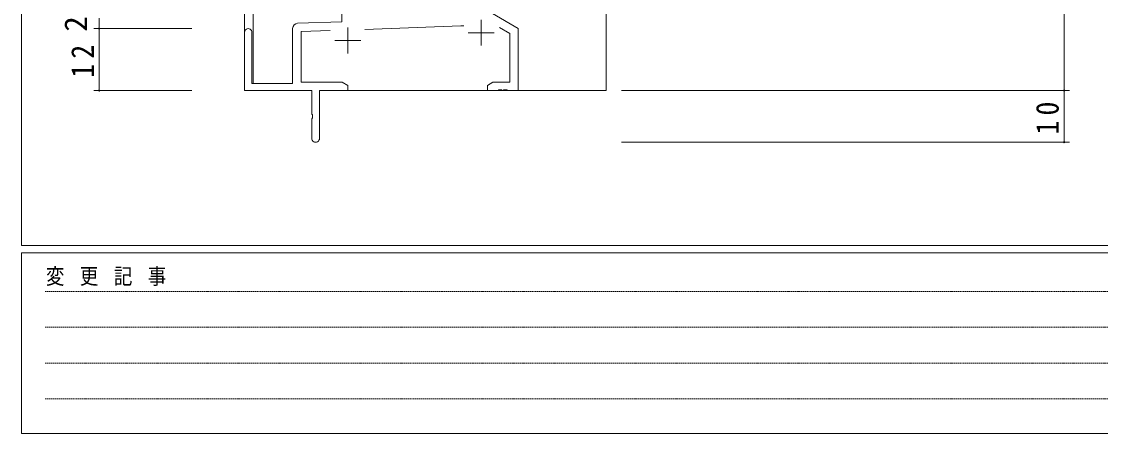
# Model space of a CAD drawing. Units: millimetres on the paper. Extents: x -397 to 397, y -282 to 282.
# Drawn here: x -393.9 to -185, y -282.1 to -202.3 of the extents above; entities that cross this region are included whole.
import ezdxf
from ezdxf.enums import TextEntityAlignment as Align

# ---------------------------------------------------------------- set-up
doc = ezdxf.new("R2010")
doc.units = ezdxf.units.MM
doc.linetypes.add('USER1', pattern=[0.375, 0.25, -0.125])
for name, color, linetype, lineweight in [('0-1_YKK_ZWAK', 7, 'Continuous', 18), ('0-3_YKK_D', 6, 'Continuous', 18), ('0-4_YKK_11', 7, 'Continuous', 18), ('0-5_YKK_12', 2, 'Continuous', 18)]:
    doc.layers.add(name, color=color, linetype=linetype, lineweight=lineweight)
doc.styles.add('ＭＳ ゴシック', font='')
doc.styles.get('ＭＳ ゴシック').set_extended_font_data('MS Gothic')

msp = doc.modelspace()

# ---------------------------------------------------------------- linework, layer by layer
at = {"layer": '0-1_YKK_ZWAK'}
for p, q in [((-393.908, -245.688), (-393.908, 279.312)), ((376.092, -245.688), (-393.908, -245.688)), ((-393.908, -282.088), (-393.908, -247.088)), ((338.292, -247.088), (-393.908, -247.088)), ((-393.908, -282.088), (338.292, -282.088))]:
    msp.add_line(p, q, dxfattribs=at)
at = {"layer": '0-1_YKK_ZWAK', "linetype": 'USER1'}
for p, q in [((-389.31, -254.6), (-141.117, -254.6)), ((-389.31, -261.529), (-141.117, -261.529)), ((-389.31, -268.457), (-141.117, -268.457)), ((-389.31, -275.386), (-141.117, -275.386))]:
    msp.add_line(p, q, dxfattribs=at)
at = {"layer": '0-3_YKK_D'}
for p, q in [((-192.023, -160.688), (-192.023, -215.688)), ((-378.908, -203.688), (-378.908, -201.688)), ((-360.92, -203.688), (-379.908, -203.688)), ((-360.92, -203.688), (-379.908, -203.688)), ((-378.908, -203.688), (-378.908, -215.688)), ((-360.92, -215.688), (-379.908, -215.688)), ((-277.72, -215.688), (-191.023, -215.688)), ((-277.72, -215.688), (-191.023, -215.688)), ((-192.023, -215.688), (-192.023, -225.688)), ((-277.72, -225.688), (-191.023, -225.688))]:
    msp.add_line(p, q, dxfattribs=at)
for centre, start, end in [((-378.908, -203.688), 90, 270), ((-378.908, -203.688), 90, 270), ((-378.908, -203.688), 270, 90), ((-378.908, -203.688), 270, 90), ((-378.908, -215.688), 90, 270), ((-378.908, -215.688), 270, 90), ((-192.023, -215.688), 90, 270), ((-192.023, -215.688), 90, 270), ((-192.023, -215.688), 270, 90), ((-192.023, -215.688), 270, 90), ((-192.023, -225.688), 90, 270), ((-192.023, -225.688), 270, 90)]:
    msp.add_arc(centre, 0.106, start, end, dxfattribs=at)
at = {"layer": '0-4_YKK_11'}
for p, q in [((-331.92, -202.356), (-331.92, -193.388)), ((-340.455, -202.654), (-331.92, -202.356)), ((-304.92, -201.988), (-304.92, -206.988)), ((-302.739, -200.79), (-297.72, -203.688)), ((-350.72, -215.688), (-350.72, -204.388)), ((-349.32, -204.388), (-349.32, -214.288)), ((-341.42, -214.288), (-341.42, -203.653)), ((-334.153, -204.065), (-339.79, -204.262)), ((-334.153, -204.065), (-339.79, -204.262)), ((-339.79, -204.262), (-339.79, -214.058)), ((-330.72, -203.488), (-330.72, -208.488)), ((-308.873, -203.182), (-327.43, -203.83)), ((-307.42, -204.488), (-302.42, -204.488)), ((-299.35, -204.629), (-301.353, -203.473)), ((-299.35, -214.058), (-299.35, -204.629)), ((-297.72, -203.688), (-297.72, -215.688)), ((-333.22, -205.988), (-328.22, -205.988)), ((-349.32, -214.288), (-341.42, -214.288)), ((-339.79, -214.058), (-331.812, -214.058)), ((-331.812, -214.058), (-330.72, -214.688)), ((-330.72, -214.688), (-330.72, -215.688)), ((-303.72, -214.688), (-302.629, -214.058)), ((-303.72, -215.688), (-303.72, -214.688)), ((-302.629, -214.058), (-299.35, -214.058)), ((-337.72, -215.688), (-350.72, -215.688)), ((-337.72, -220.229), (-337.72, -215.688)), ((-336.22, -215.688), (-336.22, -224.938)), ((-330.72, -215.688), (-336.22, -215.688)), ((-301.679, -215.688), (-303.72, -215.688)), ((-301.495, -215.568), (-301.679, -215.688)), ((-300.946, -215.568), (-301.495, -215.568)), ((-300.762, -215.688), (-300.946, -215.568)), ((-300.679, -215.688), (-300.762, -215.688)), ((-300.495, -215.568), (-300.679, -215.688)), ((-299.946, -215.568), (-300.495, -215.568)), ((-299.762, -215.688), (-299.946, -215.568)), ((-297.72, -215.688), (-299.762, -215.688)), ((-337.6, -220.413), (-337.72, -220.229)), ((-337.72, -221.146), (-337.6, -220.963)), ((-337.72, -224.938), (-337.72, -221.146)), ((-337.6, -220.963), (-337.6, -220.413))]:
    msp.add_line(p, q, dxfattribs=at)
for centre, radius, start, end in [((-350.02, -204.388), 0.7, 359.99999, 180.00001), ((-340.42, -203.653), 1, 91.99998, 180), ((-309.105, -196.556), 6.63, 272.00002, 277.01712), ((-336.97, -224.938), 0.75, 179.99999, 0.00001)]:
    msp.add_arc(centre, radius, start, end, dxfattribs=at)
at = {"layer": '0-5_YKK_12'}
for p, q in [((-350.72, -128.875), (-350.72, -204.388)), ((-349.09, -128.875), (-349.09, -214.288)), ((-280.72, -200.188), (-280.72, -215.688)), ((-336.22, -215.688), (-280.72, -215.688))]:
    msp.add_line(p, q, dxfattribs=at)

# ---------------------------------------------------------------- texts
at = {"layer": '0-1_YKK_ZWAK', "insert": (-389.194, -253.534), "char_height": 3.079, "attachment_point": 7, "style": 'ＭＳ ゴシック'}
msp.add_mtext('\\T1.23;\\W0.85;変\\~更\\~記\\~事', dxfattribs=at)
at = {"layer": '0-3_YKK_D', "color": 7, "style": 'ＭＳ ゴシック'}
msp.add_text('2', height=4.399, rotation=90, dxfattribs=at).set_placement((-379.908, -204.288), align=Align.BOTTOM_LEFT)
at = {"layer": '0-3_YKK_D', "color": 7, "char_height": 4.399, "attachment_point": 7, "rotation": 90, "style": 'ＭＳ ゴシック'}
for s, insert in [('\\T1.37;\\W0.9;12', (-379.908, -213.208)), ('\\T1.37;\\W0.9;10', (-193.023, -224.208))]:
    msp.add_mtext(s, dxfattribs=dict(at, insert=insert))

doc.saveas('drawing.dxf')
